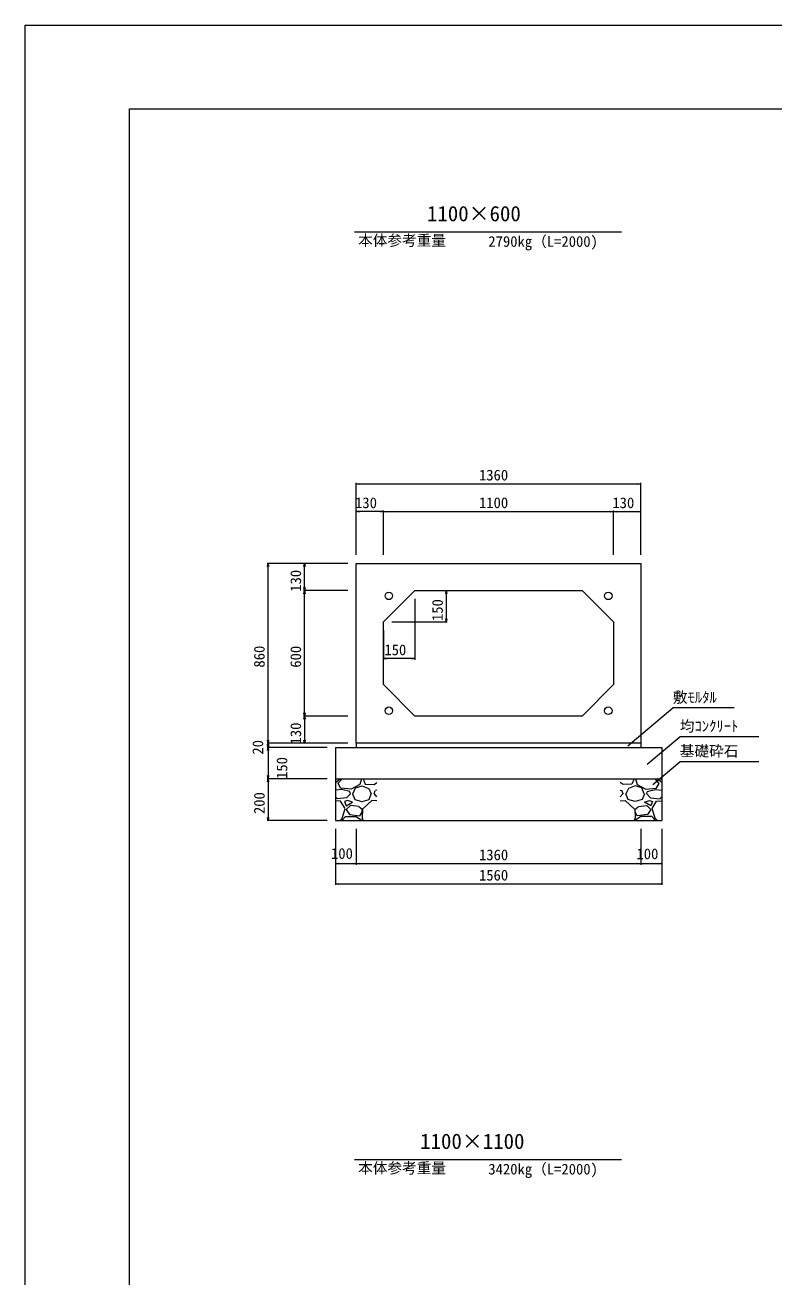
# Model space of a CAD drawing. Units: millimetres on the paper. Extents: x 0 to 841, y 0 to 594.
# Drawn here: x 0 to 179, y 294.7 to 594 of the extents above; entities that cross this region are included whole.
import ezdxf
from ezdxf.enums import TextEntityAlignment as Align

# ---------------------------------------------------------------- set-up
doc = ezdxf.new("R2010")
doc.units = ezdxf.units.MM
for name, color, linetype, lineweight in [('D-STR-DIM（寸法）', 7, 'Continuous', 18), ('D-STR-HTXT（旗揚げ）', 4, 'Continuous', 18), ('D-STR-STRn（構造物）', 5, 'Continuous', 18), ('D-STR（構造物外形線）', 1, 'Continuous', 18), ('D-TTL(外枠）', 2, 'Continuous', 18), ('DEFPOINTS_2', 8, 'Continuous', 18)]:
    doc.layers.add(name, color=color, linetype=linetype, lineweight=lineweight)
doc.layers.add('D-STR-TXT（文字）', color=7, linetype='Continuous')
doc.styles.add('ＭＳ ゴシック', font='')
doc.styles.get('ＭＳ ゴシック').set_extended_font_data('MS Gothic')

msp = doc.modelspace()

# ---------------------------------------------------------------- linework, layer by layer
at = {"layer": 'D-STR-DIM（寸法）'}
for p, q in [((79.173, 467.322), (79.173, 484.57)), ((79.173, 484.32), (79.923, 484.445)), ((79.173, 484.32), (79.273, 484.32)), ((79.923, 484.195), (79.173, 484.32)), ((79.273, 484.32), (147.073, 484.32)), ((146.423, 484.445), (147.173, 484.32)), ((147.173, 484.32), (146.423, 484.195)), ((147.173, 484.32), (147.073, 484.32)), ((147.173, 467.322), (147.173, 484.57)), ((79.173, 467.322), (79.173, 477.947)), ((79.173, 477.697), (79.923, 477.822)), ((79.173, 477.697), (79.273, 477.697)), ((79.923, 477.572), (79.173, 477.697)), ((85.573, 477.697), (79.273, 477.697)), ((84.923, 477.822), (85.673, 477.697)), ((85.673, 477.697), (84.923, 477.572)), ((85.673, 477.697), (85.573, 477.697)), ((85.673, 467.322), (85.673, 477.947)), ((85.673, 467.322), (85.673, 477.947)), ((85.673, 477.697), (86.423, 477.822)), ((85.673, 477.697), (85.773, 477.697)), ((86.423, 477.572), (85.673, 477.697)), ((85.773, 477.697), (140.573, 477.697)), ((139.923, 477.822), (140.673, 477.697)), ((140.673, 477.697), (139.923, 477.572)), ((140.673, 477.697), (140.573, 477.697)), ((140.673, 467.322), (140.673, 477.947)), ((140.673, 467.322), (140.673, 477.947)), ((140.673, 477.697), (141.423, 477.822)), ((140.673, 477.697), (140.773, 477.697)), ((141.423, 477.572), (140.673, 477.697)), ((140.773, 477.697), (147.073, 477.697)), ((146.423, 477.822), (147.173, 477.697)), ((147.173, 477.697), (146.423, 477.572)), ((147.173, 477.697), (147.073, 477.697)), ((147.173, 467.322), (147.173, 477.947)), ((77.173, 465.322), (57.837, 465.322)), ((57.962, 464.572), (58.087, 465.322)), ((58.087, 465.322), (58.087, 465.222)), ((58.087, 465.322), (58.212, 464.572)), ((58.087, 422.422), (58.087, 465.222)), ((77.173, 465.322), (66.548, 465.322)), ((66.673, 464.572), (66.798, 465.322)), ((66.798, 465.322), (66.798, 465.222)), ((66.798, 465.322), (66.923, 464.572)), ((66.798, 458.922), (66.798, 465.222)), ((77.173, 458.822), (66.548, 458.822)), ((77.173, 458.822), (66.548, 458.822)), ((66.798, 458.822), (66.673, 459.572)), ((66.673, 458.072), (66.798, 458.822)), ((66.923, 459.572), (66.798, 458.822)), ((66.798, 458.822), (66.798, 458.922)), ((66.798, 458.822), (66.798, 458.722)), ((66.798, 458.822), (66.923, 458.072)), ((66.798, 428.922), (66.798, 458.722)), ((95.173, 458.822), (100.923, 458.822)), ((100.548, 458.072), (100.673, 458.822)), ((100.673, 458.822), (100.673, 458.722)), ((100.673, 458.822), (100.798, 458.072)), ((100.673, 458.722), (100.673, 451.422)), ((93.173, 456.822), (93.173, 442.291)), ((100.673, 451.322), (100.548, 452.072)), ((100.798, 452.072), (100.673, 451.322)), ((85.673, 449.322), (85.673, 442.291)), ((87.673, 451.322), (100.923, 451.322)), ((100.673, 451.322), (100.673, 451.422)), ((85.673, 442.541), (86.423, 442.666)), ((85.673, 442.541), (85.773, 442.541)), ((86.423, 442.416), (85.673, 442.541)), ((93.073, 442.541), (85.773, 442.541)), ((92.423, 442.666), (93.173, 442.541)), ((93.173, 442.541), (92.423, 442.416)), ((93.173, 442.541), (93.073, 442.541)), ((77.173, 428.822), (66.548, 428.822)), ((77.173, 428.822), (66.548, 428.822)), ((66.798, 428.822), (66.673, 429.572)), ((66.673, 428.072), (66.798, 428.822)), ((66.923, 429.572), (66.798, 428.822)), ((66.798, 428.822), (66.798, 428.922)), ((66.798, 428.822), (66.798, 428.722)), ((66.798, 428.822), (66.923, 428.072)), ((66.798, 428.722), (66.798, 422.422)), ((77.173, 422.322), (57.837, 422.322)), ((77.173, 422.322), (57.837, 422.322)), ((58.087, 422.322), (57.962, 423.072)), ((57.962, 421.572), (58.087, 422.322)), ((58.087, 421.322), (57.962, 422.072)), ((58.212, 423.072), (58.087, 422.322)), ((58.087, 422.322), (58.087, 422.422)), ((58.087, 422.322), (58.087, 422.222)), ((58.087, 422.322), (58.212, 421.572)), ((58.087, 422.222), (58.087, 421.422)), ((58.212, 422.072), (58.087, 421.322)), ((77.173, 422.322), (66.548, 422.322)), ((66.798, 422.322), (66.673, 423.072)), ((66.923, 423.072), (66.798, 422.322)), ((66.798, 422.322), (66.798, 422.422)), ((72.173, 421.322), (57.837, 421.322)), ((72.173, 421.322), (57.837, 421.322)), ((57.962, 420.572), (58.087, 421.322)), ((58.087, 421.322), (58.087, 421.422)), ((58.087, 421.322), (58.087, 421.222)), ((58.087, 421.322), (58.212, 420.572)), ((58.087, 421.222), (58.087, 413.922)), ((72.173, 413.822), (57.837, 413.822)), ((72.173, 413.822), (57.837, 413.822)), ((58.087, 413.822), (57.962, 414.572)), ((57.962, 413.072), (58.087, 413.822)), ((58.212, 414.572), (58.087, 413.822)), ((58.087, 413.822), (58.087, 413.922)), ((58.087, 413.822), (58.087, 413.722)), ((58.087, 413.822), (58.212, 413.072)), ((58.087, 413.722), (58.087, 403.922)), ((58.087, 403.822), (57.962, 404.572)), ((58.212, 404.572), (58.087, 403.822)), ((72.173, 403.822), (57.837, 403.822)), ((58.087, 403.822), (58.087, 403.922)), ((74.173, 401.822), (74.173, 388.432)), ((74.173, 401.822), (74.173, 393.285)), ((79.173, 401.822), (79.173, 393.285)), ((147.177, 401.822), (147.177, 393.285)), ((147.177, 401.822), (147.177, 393.285)), ((152.173, 401.822), (152.173, 393.285)), ((152.173, 401.822), (152.173, 388.432)), ((79.173, 400.822), (79.173, 393.285)), ((74.173, 393.535), (74.923, 393.66)), ((74.173, 393.535), (74.273, 393.535)), ((74.923, 393.41), (74.173, 393.535)), ((74.273, 393.535), (79.073, 393.535)), ((78.423, 393.66), (79.173, 393.535)), ((79.173, 393.535), (78.423, 393.41)), ((79.173, 393.535), (79.073, 393.535)), ((79.173, 393.535), (79.923, 393.66)), ((79.173, 393.535), (79.273, 393.535)), ((79.923, 393.41), (79.173, 393.535)), ((79.273, 393.535), (147.077, 393.535)), ((146.427, 393.66), (147.177, 393.535)), ((147.177, 393.535), (146.427, 393.41)), ((147.177, 393.535), (147.077, 393.535)), ((147.177, 393.535), (147.927, 393.66)), ((147.177, 393.535), (147.277, 393.535)), ((147.927, 393.41), (147.177, 393.535)), ((147.277, 393.535), (152.073, 393.535)), ((151.423, 393.66), (152.173, 393.535)), ((152.173, 393.535), (151.423, 393.41)), ((152.173, 393.535), (152.073, 393.535)), ((74.173, 388.682), (74.923, 388.807)), ((74.173, 388.682), (74.273, 388.682)), ((74.923, 388.557), (74.173, 388.682)), ((74.273, 388.682), (152.073, 388.682)), ((151.423, 388.807), (152.173, 388.682)), ((152.173, 388.682), (151.423, 388.557)), ((152.173, 388.682), (152.073, 388.682))]:
    msp.add_line(p, q, dxfattribs=at)
at = {"layer": 'D-STR-HTXT（旗揚げ）'}
for p, q in [((78.781, 544.544), (142.565, 544.544)), ((144.106, 421.724), (154.839, 430.742)), ((169.501, 430.742), (154.839, 430.742)), ((148.699, 417.309), (156.498, 423.862)), ((175.423, 423.862), (156.498, 423.862)), ((150.024, 412.47), (156.498, 417.909)), ((175.361, 417.909), (156.498, 417.909)), ((78.781, 322.794), (142.565, 322.794))]:
    msp.add_line(p, q, dxfattribs=at)
at = {"layer": 'D-STR-STRn（構造物）'}
for p, q in [((79.173, 422.322), (79.173, 421.322)), ((147.173, 422.322), (147.173, 421.322)), ((74.173, 421.322), (152.173, 421.322)), ((74.173, 421.322), (74.173, 403.822)), ((152.173, 421.322), (152.173, 403.822)), ((74.173, 413.822), (152.173, 413.822)), ((74.173, 412.959), (75.29, 413.822)), ((74.786, 412.727), (75.772, 413.822)), ((80.446, 413.817), (80.049, 412.428)), ((80.784, 413.822), (81.319, 412.551)), ((145.563, 413.822), (145.027, 412.551)), ((145.901, 413.817), (146.298, 412.428)), ((151.561, 412.727), (150.574, 413.822)), ((152.173, 412.959), (151.056, 413.822)), ((75.688, 411.226), (74.173, 411.067)), ((75.5, 411.53), (74.805, 412.721)), ((77.955, 411.358), (75.474, 411.556)), ((77.66, 410.747), (75.675, 411.243)), ((77.763, 410.246), (76.87, 409.253)), ((77.764, 410.239), (77.665, 410.735)), ((80.05, 412.421), (77.966, 411.33)), ((78.25, 410.248), (78.846, 408.859)), ((78.356, 410.245), (78.951, 411.634)), ((78.955, 411.634), (80.542, 412.131)), ((80.538, 412.13), (82.126, 411.535)), ((81.329, 412.523), (83.413, 412.424)), ((82.131, 411.533), (82.726, 410.242)), ((82.225, 408.861), (82.722, 410.25)), ((84.097, 409.535), (83.416, 410.278)), ((83.417, 410.248), (83.715, 411.042)), ((83.42, 412.436), (84.097, 412.959)), ((84.097, 411.067), (83.726, 411.028)), ((142.927, 412.436), (142.25, 412.959)), ((142.25, 411.067), (142.621, 411.028)), ((142.25, 409.535), (142.93, 410.278)), ((142.929, 410.248), (142.631, 411.042)), ((145.017, 412.523), (142.933, 412.424)), ((144.216, 411.533), (143.62, 410.242)), ((144.121, 408.861), (143.625, 410.25)), ((145.808, 412.13), (144.221, 411.535)), ((147.392, 411.634), (145.804, 412.131)), ((146.296, 412.421), (148.38, 411.33)), ((147.99, 410.245), (147.395, 411.634)), ((148.096, 410.248), (147.501, 408.859)), ((148.391, 411.358), (150.872, 411.556)), ((148.582, 410.239), (148.682, 410.735)), ((148.583, 410.246), (149.477, 409.253)), ((148.686, 410.747), (150.671, 411.243)), ((150.659, 411.226), (152.173, 411.067)), ((150.846, 411.53), (151.541, 412.721)), ((74.584, 409.087), (74.173, 409.535)), ((75.384, 408.449), (74.173, 408.55)), ((76.863, 409.259), (74.58, 409.061)), ((76.495, 406.679), (75.403, 408.465)), ((76.37, 408.36), (76.767, 407.368)), ((77.067, 408.654), (76.372, 408.356)), ((76.767, 407.37), (78.256, 408.263)), ((77.762, 407.467), (76.77, 406.474)), ((78.262, 408.263), (77.071, 408.66)), ((79.759, 407.175), (77.774, 407.472)), ((78.847, 408.849), (80.534, 408.353)), ((80.562, 406.454), (79.768, 407.148)), ((80.547, 408.354), (82.234, 408.85)), ((82.925, 408.657), (80.643, 406.573)), ((84.097, 408.55), (82.926, 408.648)), ((142.25, 408.55), (143.42, 408.648)), ((143.421, 408.657), (145.703, 406.573)), ((145.799, 408.354), (144.112, 408.85)), ((145.784, 406.454), (146.578, 407.148)), ((147.5, 408.849), (145.813, 408.353)), ((146.587, 407.175), (148.572, 407.472)), ((148.084, 408.263), (149.275, 408.66)), ((149.579, 407.37), (148.091, 408.263)), ((148.584, 407.467), (149.576, 406.474)), ((149.279, 408.654), (149.974, 408.356)), ((149.484, 409.259), (151.766, 409.061)), ((149.976, 408.36), (149.58, 407.368)), ((149.852, 406.679), (150.943, 408.465)), ((150.962, 408.449), (152.173, 408.55)), ((151.762, 409.087), (152.173, 409.535)), ((75.291, 403.899), (75.679, 404.199)), ((75.68, 404.189), (76.474, 406.67)), ((75.772, 403.899), (76.572, 404.788)), ((76.572, 404.788), (79.152, 404.788)), ((76.767, 406.478), (77.561, 405.287)), ((77.567, 405.279), (80.048, 404.982)), ((79.149, 404.81), (80.439, 403.917)), ((80.048, 404.987), (80.544, 405.88)), ((80.525, 404.513), (80.784, 403.899)), ((80.636, 406.579), (80.537, 404.495)), ((80.542, 405.879), (80.542, 406.475)), ((145.821, 404.513), (145.563, 403.899)), ((145.71, 406.579), (145.809, 404.495)), ((146.298, 404.987), (145.802, 405.88)), ((145.805, 405.879), (145.805, 406.475)), ((147.197, 404.81), (145.907, 403.917)), ((148.779, 405.279), (146.298, 404.982)), ((149.774, 404.788), (147.194, 404.788)), ((149.579, 406.478), (148.785, 405.287)), ((150.574, 403.899), (149.774, 404.788)), ((150.666, 404.189), (149.872, 406.67)), ((151.056, 403.899), (150.667, 404.199)), ((74.173, 403.822), (152.173, 403.822))]:
    msp.add_line(p, q, dxfattribs=at)
at = {"layer": 'D-STR（構造物外形線）'}
for p, q in [((79.173, 465.322), (147.173, 465.322)), ((79.173, 422.322), (79.173, 465.322)), ((147.173, 465.322), (147.173, 422.322)), ((85.673, 451.322), (93.173, 458.822)), ((93.173, 458.822), (133.173, 458.822)), ((133.173, 458.822), (140.673, 451.322)), ((85.673, 436.322), (85.673, 451.322)), ((140.673, 451.322), (140.673, 436.322)), ((93.173, 428.822), (85.673, 436.322)), ((140.673, 436.322), (133.173, 428.822)), ((133.173, 428.822), (93.173, 428.822)), ((147.173, 422.322), (79.173, 422.322))]:
    msp.add_line(p, q, dxfattribs=at)
for centre in [(86.948, 457.547), (139.398, 457.547), (86.948, 430.097), (139.398, 430.097)]:
    msp.add_circle(centre, 0.9, dxfattribs=at)
at = {"layer": 'D-TTL(外枠）'}
for p, q in [((25, 574), (820, 574)), ((25, 20), (25, 574))]:
    msp.add_line(p, q, dxfattribs=at)
at = {"layer": 'DEFPOINTS_2'}
for p, q in [((0, 0), (0, 594)), ((0, 594), (841, 594))]:
    msp.add_line(p, q, dxfattribs=at)

# ---------------------------------------------------------------- texts
at = {"layer": 'D-STR-DIM（寸法）', "style": 'ＭＳ ゴシック'}
for s, p in [('1360', (108.492, 484.37)), ('130', (78.879, 477.747)), ('1100', (108.492, 477.747)), ('130', (140.379, 477.747)), ('150', (85.879, 442.591)), ('100', (73.129, 393.913)), ('1360', (108.494, 393.585)), ('100', (146.131, 393.83)), ('1560', (108.492, 388.732))]:
    msp.add_text(s, height=2.566, dxfattribs=at).set_placement(p, align=Align.BOTTOM_LEFT)
for s, p in [('130', (66.748, 458.528)), ('150', (100.623, 451.528)), ('860', (58.037, 440.402)), ('600', (66.748, 440.376)), ('130', (66.748, 422.028)), ('20', (57.692, 419.595)), ('150', (63.446, 413.783)), ('200', (58.037, 405.393))]:
    msp.add_text(s, height=2.566, rotation=90, dxfattribs=at).set_placement(p, align=Align.BOTTOM_LEFT)
at = {"layer": 'D-STR-TXT（文字）', "style": 'ＭＳ ゴシック'}
for s, height, p in [('1100×600', 3.666, (96.054, 545.992)), ('本体参考重量', 2.566, (79.612, 540.477)), ('2790kg（L=2000)', 2.566, (110.732, 540.213)), ('敷ﾓﾙﾀﾙ', 2.566, (154.839, 431.242)), ('均ｺﾝｸﾘｰﾄ', 2.566, (156.498, 424.362)), ('基礎砕石', 2.566, (156.498, 418.409)), ('1100×1100', 3.666, (94.43, 324.243)), ('本体参考重量', 2.566, (79.612, 318.727)), ('3420kg（L=2000)', 2.566, (110.732, 318.463))]:
    msp.add_text(s, height=height, dxfattribs=at).set_placement(p, align=Align.BOTTOM_LEFT)

doc.saveas('drawing.dxf')
